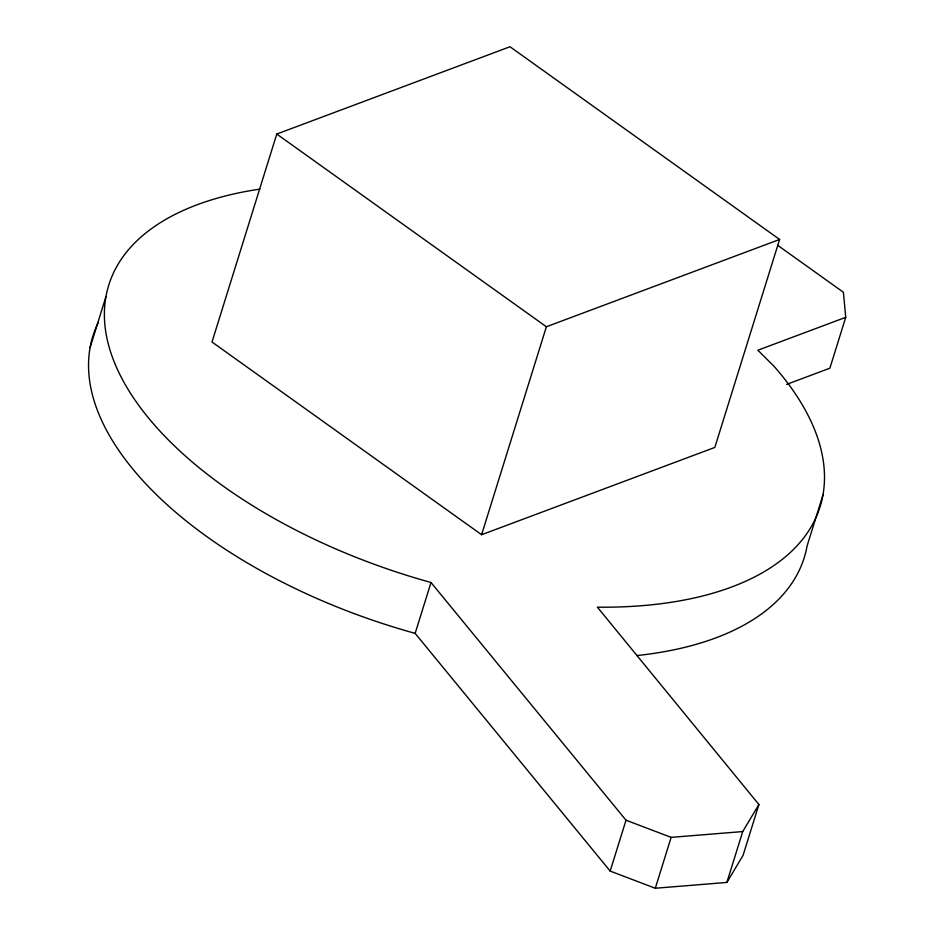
<?xml version="1.0" encoding="UTF-8"?>
<svg xmlns="http://www.w3.org/2000/svg" width="935" height="935" viewBox="0 0 935 935"><rect width="100%" height="100%" fill="white"/><g stroke="black" fill="none" stroke-linecap="round" stroke-linejoin="round"><path stroke-width="1.4" d="M90.087 347.575L105.935 296.699M276.772 134.044L212 342L481.607 534.715L714.831 447.421L779.603 239.465L509.984 46.75L276.772 134.044L546.379 326.759L779.603 239.465M777.628 245.262L843.405 292.269L845.731 317.327L757.864 350.216L774.133 366.403A372.527 188.508 17.3 0 1 597.395 607.177L758.904 804.532L743.056 855.396L726.869 882.43L655.295 888.25L610.169 871.081L415.152 633.369L431 582.493A372.527 188.508 17.3 0 1 116.069 366.391A372.527 188.508 17.3 0 1 259.942 189.104M481.607 534.715L546.379 326.759M610.169 871.081L626.018 820.205L431 582.493M655.295 888.25L671.131 837.374L742.717 831.566L758.904 804.532M845.731 317.327L829.883 368.191L786.627 384.39M822.94 495.036L807.104 545.911A372.527 188.508 17.3 0 1 636.793 655.564M726.869 882.43L742.717 831.566M626.018 820.205L671.131 837.374M415.152 633.369A372.527 188.508 17.3 0 1 98.444 322.131"/></g></svg>
